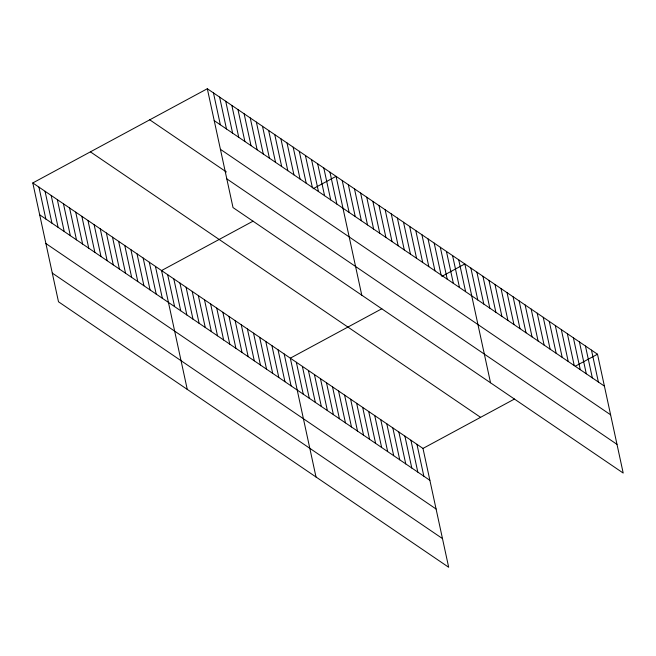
<?xml version="1.0" encoding="UTF-8"?>
<svg xmlns="http://www.w3.org/2000/svg" width="656" height="656" viewBox="0 0 656 656"><rect width="100%" height="100%" fill="white"/><g stroke="black" fill="none" stroke-linecap="round" stroke-linejoin="round"><path stroke-width="0.98" d="M32.8 182.942L422.981 448.425L448.679 567.268L58.491 301.776L32.8 182.942L207.321 88.732L597.509 354.224L623.2 473.058L233.019 207.575L207.321 88.732M253.06 221.162L161.556 270.551L187.255 389.393M313.043 188.78L336.085 176.341L361.776 295.184M381.817 308.771L290.321 358.16L316.012 477.002M441.808 276.389L464.842 263.95L490.54 382.792M422.981 448.425L514.484 399.037M575.287 366.212L597.509 354.224M214.217 120.622L604.397 386.105M220.424 149.314L610.605 414.805M149.732 119.818L226.377 171.97M226.812 178.875L616.993 444.366M90.397 151.848L480.577 417.339M39.696 214.824L429.877 480.315M45.895 243.524L436.084 509.007M52.291 273.085L442.472 538.576M591.474 350.115L598.37 382.005M585.447 346.015L592.343 377.905M579.412 341.907L586.308 373.797M573.385 337.807L580.281 369.697M567.358 333.707L574.246 365.589M561.323 329.599L568.219 361.489M555.296 325.499L562.192 357.389M549.269 321.399L556.157 353.281M543.234 317.291L550.13 349.181M537.207 313.191L544.103 345.081M531.171 309.083L538.068 340.972M525.144 304.983L532.041 336.872M519.117 300.883L526.005 332.772M513.082 296.774L519.978 328.664M507.055 292.674L513.951 324.564M501.028 288.574L507.916 320.456M494.993 284.466L501.889 316.356M488.966 280.366L495.862 312.256M482.931 276.266L489.827 308.148M476.904 272.158L483.8 304.048M470.877 268.058L477.765 299.948M458.716 259.784L465.604 291.666M452.583 255.61L459.479 287.5M446.449 251.437L453.345 283.326M440.315 247.263L447.212 279.153M434.19 243.097L441.078 274.979M428.056 238.923L434.953 270.813M421.923 234.75L428.819 266.639M415.789 230.576L422.685 262.466M409.664 226.402L416.552 258.292M403.53 222.236L410.426 254.126M397.397 218.063L404.293 249.952M391.263 213.889L398.159 245.779M385.138 209.715L392.026 241.605M379.004 205.549L385.9 237.431M372.87 201.376L379.767 233.265M366.737 197.202L373.633 229.092M416.954 444.325L423.85 476.215M360.611 193.028L367.508 224.918M410.918 440.225L417.815 472.107M354.478 188.862L361.374 220.744M404.891 436.117L411.788 468.007M348.344 184.689L355.24 216.578M398.864 432.017L405.752 463.907M342.219 180.515L349.107 212.405M392.829 427.909L399.725 459.799M386.802 423.809L393.698 455.699M329.952 172.167L336.848 204.057M380.775 419.709L387.663 451.59M323.818 168.002L330.714 199.883M374.74 415.601L381.636 447.49M317.693 163.828L324.581 195.718M368.713 411.501L375.609 443.39M311.559 159.654L318.455 191.544M362.678 407.401L369.574 439.282M305.425 155.48L312.322 187.37M356.651 403.292L363.547 435.182M299.292 151.315L306.188 183.196M350.624 399.192L357.512 431.082M293.166 147.141L300.054 179.031M344.589 395.092L351.485 426.974M287.033 142.967L293.929 174.857M338.562 390.984L345.458 422.874M280.899 138.793L287.795 170.683M332.535 386.884L339.423 418.774M274.766 134.619L281.662 166.509M326.499 382.776L333.396 414.666M268.64 130.454L275.528 162.335M320.472 378.676L327.369 410.566M262.507 126.28L269.403 158.17M314.437 374.576L321.333 406.458M256.373 122.106L263.269 153.996M308.41 370.468L315.306 402.358M250.239 117.932L257.136 149.822M302.383 366.368L309.271 398.258M244.114 113.767L251.01 145.648M296.348 362.268L303.244 394.149M237.98 109.593L244.877 141.483M231.847 105.419L238.743 137.309M284.187 353.986L291.084 385.876M225.721 101.245L232.609 133.135M278.054 349.82L284.95 381.702M219.588 97.072L226.484 128.961M271.928 345.646L278.816 377.536M213.454 92.906L220.35 124.788M265.795 341.473L272.691 373.362M259.661 337.299L266.557 369.189M253.528 333.133L260.424 365.015M247.402 328.959L254.298 360.849M241.269 324.786L248.165 356.675M235.135 320.612L242.031 352.502M229.01 316.438L235.898 348.328M222.876 312.272L229.772 344.154M216.742 308.099L223.639 339.988M210.609 303.925L217.505 335.815M204.483 299.751L211.371 331.641M198.35 295.585L205.246 327.467M192.216 291.412L199.112 323.301M186.083 287.238L192.979 319.128M179.957 283.064L186.845 314.954M173.824 278.898L180.72 310.78M167.69 274.725L174.586 306.614M155.431 266.377L162.327 298.267M149.297 262.203L156.194 294.093M143.164 258.038L150.06 289.919M137.038 253.864L143.926 285.754M130.905 249.69L137.801 281.58M124.771 245.516L131.667 277.406M118.638 241.351L125.534 273.232M112.512 237.177L119.4 269.067M106.379 233.003L113.275 264.893M100.245 228.829L107.141 260.719M94.111 224.655L101.008 256.545M87.986 220.49L94.874 252.371M81.852 216.316L88.749 248.206M75.719 212.142L82.615 244.032M69.585 207.968L76.481 239.858M63.46 203.803L70.348 235.684M57.326 199.629L64.222 231.519M51.193 195.455L58.089 227.345M45.059 191.281L51.955 223.171M38.934 187.108L45.83 218.997"/></g></svg>
